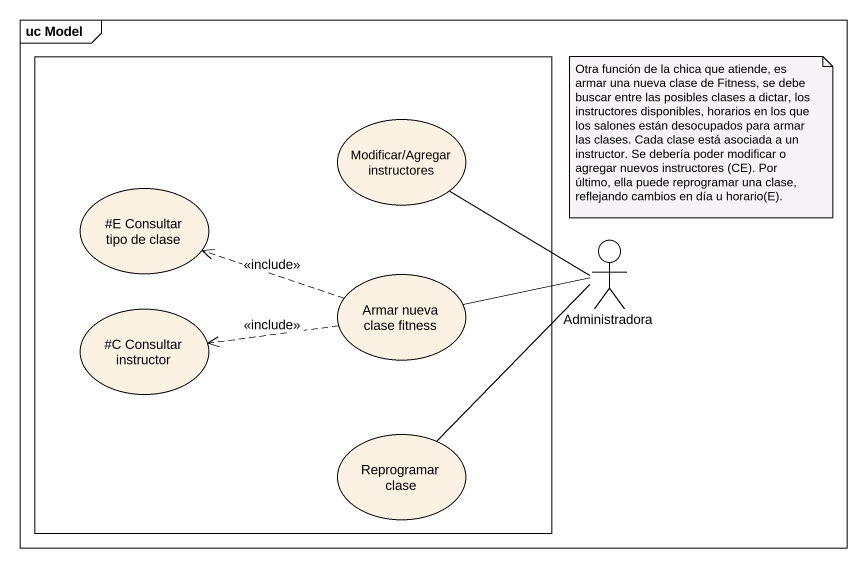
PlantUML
@startuml
mainframe uc Model
rectangle " " as rectangle1 {
  usecase "Modificar/Agregar instructores" as Modificar_Agregar
  usecase "#E Consultar tipo de clase" as E_Consultar_tipo_de_clase
  usecase "#C Consultar instructor" as C_Consultar_instructor
  usecase "Armar nueva clase fitness" as Armar_nueva_clase_fitness
  usecase "Reprogramar clase" as Reprogramar_clase
}
actor Administradora
Administradora -up- Modificar_Agregar
Administradora -left- Armar_nueva_clase_fitness
Administradora -- Reprogramar_clase
Armar_nueva_clase_fitness .left.> E_Consultar_tipo_de_clase : <<include>>
Armar_nueva_clase_fitness .left.> C_Consultar_instructor : <<include>>
note as N1
  Otra función de la chica que atiende, es armar una nueva clase de Fitness, se debe buscar entre las posibles clases a dictar, los instructores disponibles, horarios en los que los salones están desocupados para armar las clases. Cada clase está asociada a un instructor. Se debería poder modificar o agregar nuevos instructores (CE). Por último, ella puede reprogramar una clase, reflejando cambios en día u horario(E).
end note
@enduml
